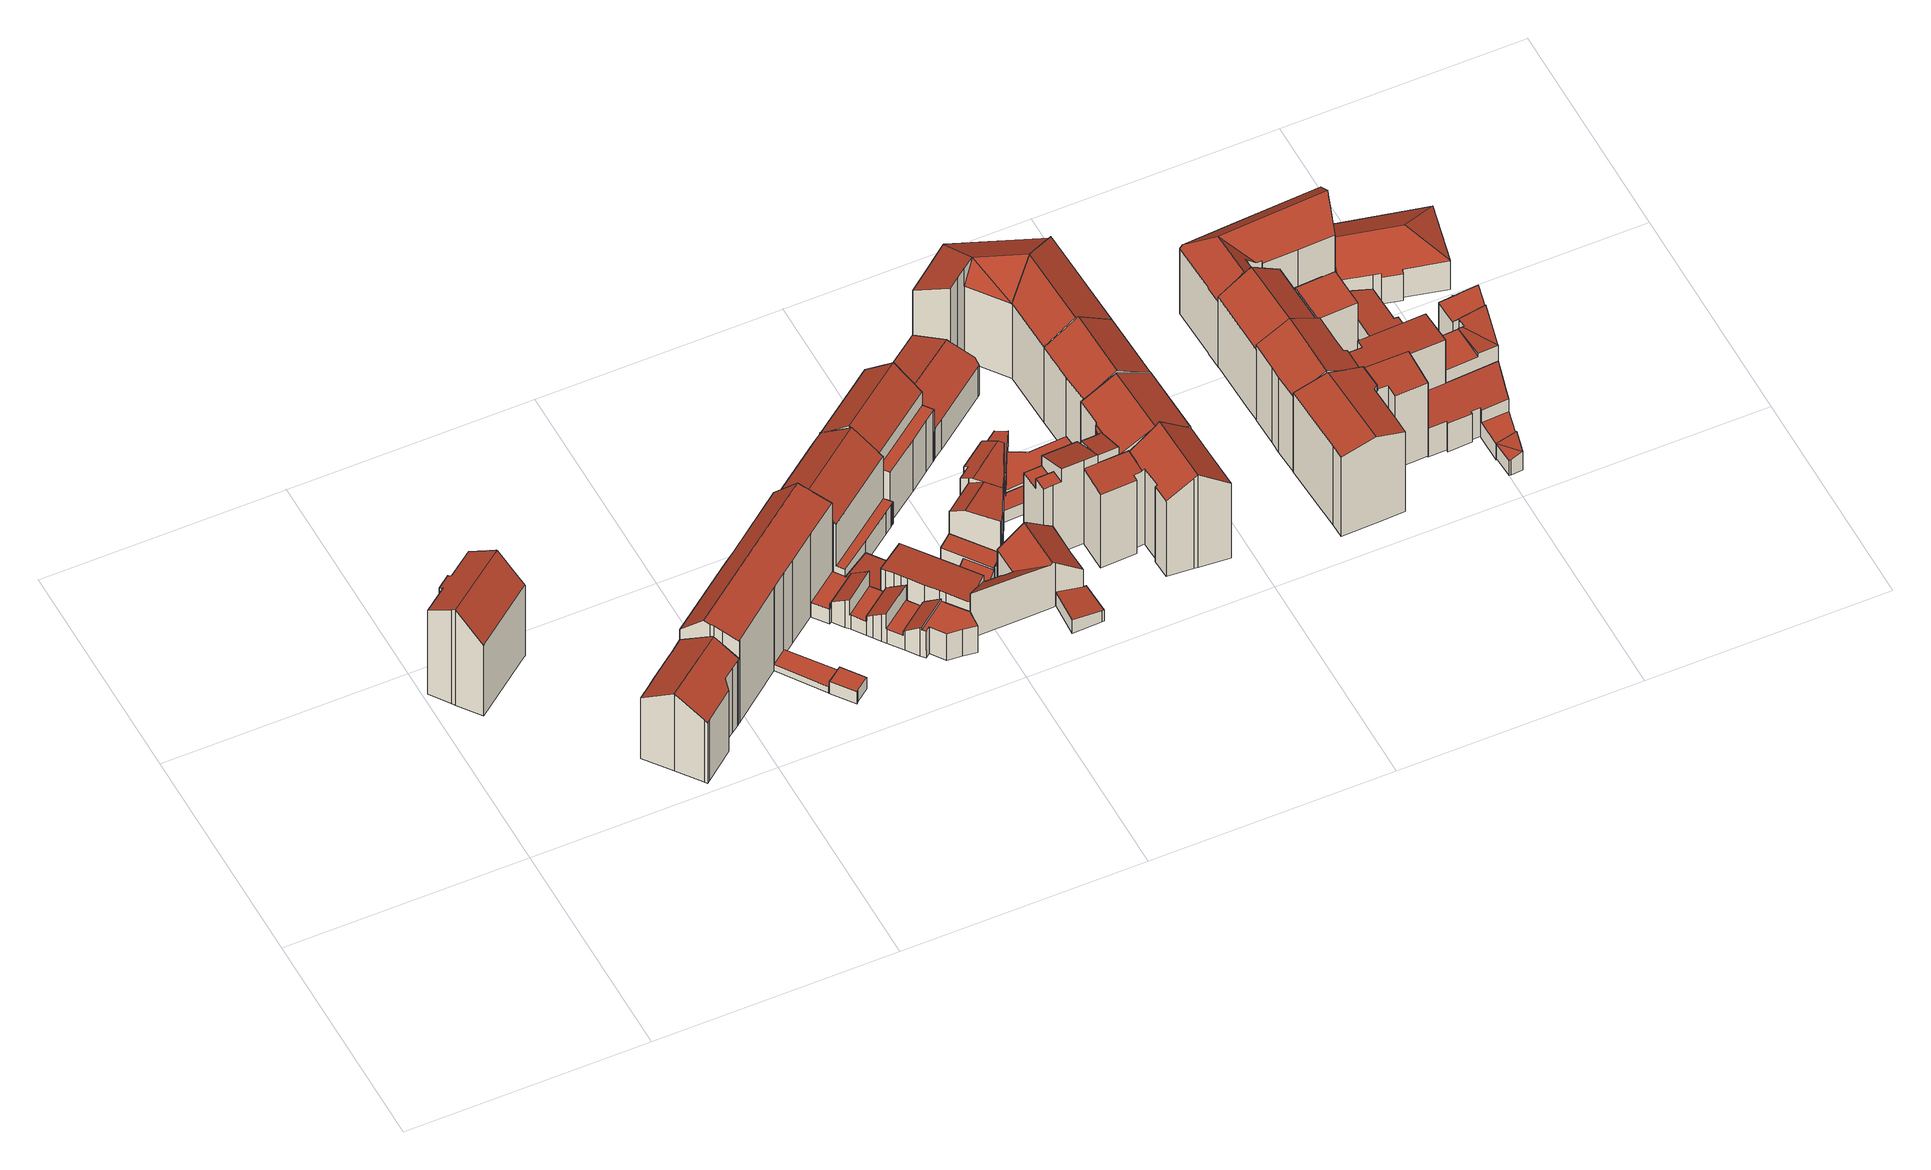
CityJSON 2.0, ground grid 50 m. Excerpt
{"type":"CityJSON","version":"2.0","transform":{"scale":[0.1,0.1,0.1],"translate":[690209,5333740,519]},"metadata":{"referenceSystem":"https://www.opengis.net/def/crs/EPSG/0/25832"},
"CityObjects":{
"building1":{"type":"Building","attributes":{"Gemeindeschluessel":"09162000","HoeheDach":"547.524","HoeheGrund":"521.830","Methode":"2000","NiedrigsteTraufeDesGebaeudes":"540.787","Geometrietyp2DReferenz":"3000","function":"31001_9998","roofType":"2100","measuredHeight":25.69,"storeysAboveGround":6},"geometry":[{"type":"MultiSurface","lod":"2","boundaries":[[[0,1,2,3]],[[4,5,6,7]],[[8,9,10,11,12,13]],[[14,15,16,17]],[[18,19,20,21,5,4]],[[22,8,13,23]],[[23,13,1,0]],[[24,25,26,27,7,6]],[[17,16,12,28]],[[1,13,12,16,15,25,24,6,5,21,20,2]],[[22,29,30,10,9,8]],[[3,2,20,19]],[[29,22,23,0,3,19,18,4,7,27,26,14,17,28,31,30]],[[26,25,15,14]],[[11,10,30,31,28,12]]],"semantics":{"surfaces":[{"type":"WallSurface"},{"type":"RoofSurface"},{"type":"GroundSurface"}],"values":[0,0,1,0,0,0,0,0,0,1,0,0,2,0,0]}}]},
"building2":{"type":"Building","attributes":{"Gemeindeschluessel":"09162000","HoeheDach":"542.465","HoeheGrund":"521.814","Methode":"2000","NiedrigsteTraufeDesGebaeudes":"538.079","Geometrietyp2DReferenz":"3000","function":"31001_1000","roofType":"3100","measuredHeight":20.65,"storeysAboveGround":5},"geometry":[{"type":"MultiSurface","lod":"2","boundaries":[[[32,33,34,35]],[[36,37,38,39]],[[40,41,42,43]],[[44,45,46,47]],[[48,49,45,44]],[[50,51,52,53]],[[54,55,56,57]],[[58,59,60,42,41,46,45,49,61]],[[34,33,62,52,51,63,64,65,56,55,38,37,66,59,58]],[[43,42,60,67]],[[68,64,63,69]],[[67,60,59,66,70]],[[71,62,33,32]],[[53,52,62,71]],[[67,70,36,39,54,57,72,68,69,50,53,71,32,35,73,48,44,47,40,43]],[[39,38,55,54]],[[72,65,64,68]],[[57,56,65,72]],[[47,46,41,40]],[[69,63,51,50]],[[70,66,37,36]],[[35,34,58,61,73]],[[73,61,49,48]]],"semantics":{"surfaces":[{"type":"WallSurface"},{"type":"RoofSurface"},{"type":"GroundSurface"}],"values":[0,0,0,0,0,0,0,1,1,0,0,0,0,0,2,0,0,0,0,0,0,0,0]}}]},
"building3":{"type":"Building","attributes":{"Gemeindeschluessel":"09162000","HoeheDach":"545.830","HoeheGrund":"521.720","Methode":"2000","NiedrigsteTraufeDesGebaeudes":"540.692","Geometrietyp2DReferenz":"3000","function":"31001_1000","roofType":"3100","measuredHeight":24.11,"storeysAboveGround":7},"geometry":[{"type":"MultiSurface","lod":"2","boundaries":[[[74,75,76,77]],[[78,79,80,81,82,83,84,85,86,87,88,89,74,77,90,91,92,93,94]],[[89,95,75,74]],[[85,96,97,86]],[[98,78,94,99]],[[79,100,101,80]],[[78,98,100,79]],[[90,102,103,91]],[[104,105,106,97,96,107,108]],[[77,76,102,90]],[[83,108,107,84]],[[81,109,110,82]],[[88,87,106,105,111]],[[80,101,109,81]],[[98,99,112,113,103,102,76,75,95,111,105,104,110,109,101,100]],[[93,112,99,94]],[[91,103,113,92]],[[88,111,95,89]],[[84,107,96,85]],[[86,97,106,87]],[[92,113,112,93]],[[83,82,110,104,108]]],"semantics":{"surfaces":[{"type":"WallSurface"},{"type":"GroundSurface"},{"type":"RoofSurface"}],"values":[0,1,0,0,0,0,0,0,2,0,0,0,0,0,2,0,0,0,0,0,0,0]}}]},
"building4":{"type":"Building","attributes":{"Gemeindeschluessel":"09162000","HoeheDach":"523.525","HoeheGrund":"521.765","Methode":"2000","NiedrigsteTraufeDesGebaeudes":"523.525","Geometrietyp2DReferenz":"3000","function":"31001_2000","roofType":"1000","measuredHeight":1.76},"geometry":[{"type":"MultiSurface","lod":"2","boundaries":[[[114,115,116,117]],[[115,114,118,119,120,121]],[[114,117,122,118]],[[117,116,123,124,125,122]],[[123,121,120,124]],[[125,124,120,119]],[[115,121,123,116]],[[122,125,119,118]]],"semantics":{"surfaces":[{"type":"WallSurface"},{"type":"GroundSurface"},{"type":"RoofSurface"}],"values":[0,1,0,2,0,0,0,0]}}]},
"building5":{"type":"Building","attributes":{"Gemeindeschluessel":"09162000","HoeheDach":"525.028","HoeheGrund":"521.779","Methode":"2000","NiedrigsteTraufeDesGebaeudes":"524.862","Geometrietyp2DReferenz":"3000","function":"31001_2000","roofType":"1000","measuredHeight":3.25,"storeysAboveGround":1},"geometry":[{"type":"MultiSurface","lod":"2","boundaries":[[[126,127,128,129]],[[130,131,127,126]],[[132,133,134,130,126,129]],[[129,128,135,132]],[[133,136,137,134]],[[132,135,136,133]],[[134,137,131,130]],[[128,127,131,137,136,135]]],"semantics":{"surfaces":[{"type":"WallSurface"},{"type":"GroundSurface"},{"type":"RoofSurface"}],"values":[0,0,1,0,0,0,0,2]}}]},
"building6":{"type":"Building","attributes":{"Gemeindeschluessel":"09162000","HoeheDach":"529.400","HoeheGrund":"521.637","Methode":"2000","NiedrigsteTraufeDesGebaeudes":"525.363","Geometrietyp2DReferenz":"3000","function":"31001_2000","roofType":"1000","measuredHeight":7.76},"geometry":[{"type":"MultiSurface","lod":"2","boundaries":[[[138,139,140,141,142,143]],[[144,145,146,147]],[[148,149,150,151]],[[152,153,154,155]],[[156,157,140,139]],[[158,159,152,155,160,161,162,163,164]],[[148,147,146,165,166,149]],[[167,163,162,168]],[[169,170,171,153,152]],[[168,162,161,172]],[[173,138,143,174,175,176]],[[177,178,145,144]],[[179,180,176,175,181,150,149,166,182]],[[177,183,184,185,186,178]],[[186,185,187,188]],[[189,181,175,174]],[[156,190,191,192,193,157]],[[173,176,180,194]],[[195,182,166,165]],[[170,196,197,188,187,171]],[[156,139,138,173,194,198,196,170,169,199,200,167,168,172,201,183,177,144,147,148,151,202,203,204,205,206,207,208,209,210,211,190]],[[140,157,193,212,213,214,215,141]],[[142,141,215,216]],[[208,217,218,209]],[[210,219,220,211]],[[206,221,222,207]],[[172,161,160,201]],[[158,223,224,159]],[[202,151,150,181,189,225]],[[197,195,165,146,145,178,186,188]],[[200,199,226,223,158,164]],[[226,224,223]],[[171,187,185,184,154,153]],[[194,180,179,198]],[[199,169,152,159,224,226]],[[196,198,179,182,195,197]],[[200,164,163,167]],[[205,227,221,206]],[[228,212,193,192]],[[209,218,219,210]],[[191,220,219,218,217,222,221,227,228,192]],[[211,220,191,190]],[[203,202,225,216,215,214]],[[183,201,160,155,154,184]],[[203,214,213,204]],[[205,204,213,212,228,227]],[[207,222,217,208]],[[143,142,216,225,189,174]]],"semantics":{"surfaces":[{"type":"WallSurface"},{"type":"RoofSurface"},{"type":"GroundSurface"}],"values":[0,0,0,0,0,1,0,0,0,0,0,0,1,0,0,0,0,0,0,0,2,1,0,0,0,0,0,0,0,1,0,1,1,0,0,0,0,0,0,0,1,0,0,0,0,0,0,1]}}]},
"building7":{"type":"Building","attributes":{"Gemeindeschluessel":"09162000","HoeheDach":"525.364","HoeheGrund":"521.574","Methode":"2000","NiedrigsteTraufeDesGebaeudes":"524.416","Geometrietyp2DReferenz":"3000","function":"31001_2000","roofType":"1000","measuredHeight":3.79},"geometry":[{"type":"MultiSurface","lod":"2","boundaries":[[[201,229,230,172]],[[231,232,233,234]],[[234,233,145,144]],[[183,235,229,201]],[[144,145,178,177]],[[177,178,235,183]],[[172,230,232,231]],[[229,235,178,145,233,232,230]],[[172,231,234,144,177,183,201]]],"semantics":{"surfaces":[{"type":"WallSurface"},{"type":"RoofSurface"},{"type":"GroundSurface"}],"values":[0,0,0,0,0,0,0,1,2]}}]},
"building8":{"type":"Building","attributes":{"Gemeindeschluessel":"09162000","HoeheDach":"543.265","HoeheGrund":"521.608","Methode":"2000","NiedrigsteTraufeDesGebaeudes":"527.370","Geometrietyp2DReferenz":"3000","function":"31001_9998","roofType":"3100","measuredHeight":21.66,"storeysAboveGround":6},"geometry":[{"type":"MultiSurface","lod":"2","boundaries":[[[236,237,238,239]],[[240,241,242,243]],[[244,245,246,247]],[[248,249,250,251]],[[252,253,254,255]],[[256,257,258,259]],[[260,261,262,263]],[[257,256,264,265]],[[258,255,254,266,267,259]],[[251,250,268,269]],[[256,259,267,270,271,272,273,238,237,264]],[[274,273,272,231]],[[168,167,244,247,240,243,248,251,269,260,263,252,255,258,257,265,236,239,274,231,172]],[[245,275,276,277,266,254,253,278,246]],[[246,278,262,261,268,250,249,242,241]],[[168,172,271,270,277,276]],[[240,247,246,241]],[[252,263,262,278,253]],[[167,275,245,244]],[[231,272,271,172]],[[239,238,273,274]],[[168,276,275,167]],[[269,268,261,260]],[[267,266,277,270]],[[243,242,249,248]],[[265,264,237,236]]],"semantics":{"surfaces":[{"type":"WallSurface"},{"type":"RoofSurface"},{"type":"GroundSurface"}],"values":[0,0,0,0,0,0,0,0,0,0,1,0,2,1,1,0,0,0,0,0,0,0,0,0,0,0]}}]},
"building9":{"type":"Building","attributes":{"Gemeindeschluessel":"09162000","HoeheDach":"531.299","HoeheGrund":"521.660","Methode":"1000","NiedrigsteTraufeDesGebaeudes":"530.349","Geometrietyp2DReferenz":"3000","function":"31001_9998","roofType":"1000","measuredHeight":9.64,"storeysAboveGround":3},"geometry":[{"type":"MultiSurface","lod":"2","boundaries":[[[279,280,281,282]],[[283,284,285,286,287,288,289,290,291,292,293,294,281,280]],[[295,287,286,296]],[[296,286,285,297]],[[298,299,300,293,292,291]],[[301,289,288,302]],[[302,288,287,295]],[[299,298,303,301,302,295,296,297,304,305,279,282,306,300]],[[304,284,283,305]],[[303,298,291,290,289,301]],[[305,283,280,279]],[[297,285,284,304]],[[306,294,293,300]],[[282,281,294,306]]],"semantics":{"surfaces":[{"type":"WallSurface"},{"type":"RoofSurface"},{"type":"GroundSurface"}],"values":[0,1,0,0,0,0,0,2,0,0,0,0,0,0]}}]},
"building10":{"type":"Building","attributes":{"Gemeindeschluessel":"09162000","HoeheDach":"524.226","HoeheGrund":"521.500","Methode":"1000","NiedrigsteTraufeDesGebaeudes":"524.226","Geometrietyp2DReferenz":"3000","function":"31001_2000","roofType":"1000","measuredHeight":2.73},"geometry":[{"type":"MultiSurface","lod":"2","boundaries":[[[307,308,309,310]],[[311,312,313,314]],[[314,313,308,307]],[[313,312,309,308]],[[311,314,307,310]],[[311,310,309,312]]],"semantics":{"surfaces":[{"type":"WallSurface"},{"type":"RoofSurface"},{"type":"GroundSurface"}],"values":[0,0,1,0,0,2]}}]},
"building11":{"type":"Building","attributes":{"Gemeindeschluessel":"09162000","HoeheDach":"533.530","HoeheGrund":"521.500","Methode":"2000","NiedrigsteTraufeDesGebaeudes":"529.032","Geometrietyp2DReferenz":"3000","function":"31001_9998","roofType":"3100","measuredHeight":12.03,"storeysAboveGround":2},"geometry":[{"type":"MultiSurface","lod":"2","boundaries":[[[315,316,317,318,319,320]],[[321,322,323,324,325,326]],[[327,328,329,316,315,330,331]],[[332,333,321,326]],[[334,335,336,337]],[[338,339,340,341]],[[323,331,330,315,320,342,343,324]],[[344,345,346,347]],[[344,348,341,340,349,345]],[[350,351,352,311]],[[353,354,355,347,346,328,327,356,351,350]],[[356,327,331,323,322,321,333,336,335,352,351]],[[311,352,335,334]],[[337,336,333,332]],[[346,345,349,340,339,317,316,329,328]],[[318,317,339,338]],[[348,344,347,355,354,353,350,311,334,337,332,326,325,324,343,342,320,319,318,338,341]]],"semantics":{"surfaces":[{"type":"WallSurface"},{"type":"RoofSurface"},{"type":"GroundSurface"}],"values":[0,0,1,0,0,0,0,0,0,0,0,1,0,0,1,0,2]}}]},
"building12":{"type":"Building","attributes":{"Gemeindeschluessel":"09162000","HoeheDach":"525.251","HoeheGrund":"521.510","Methode":"1000","NiedrigsteTraufeDesGebaeudes":"524.695","Geometrietyp2DReferenz":"3000","function":"31001_2000","roofType":"1000","measuredHeight":3.74},"geometry":[{"type":"MultiSurface","lod":"2","boundaries":[[[357,358,359,360,361,362]],[[360,359,363,364]],[[365,309,312,366,367,368,357,362]],[[312,309,365,362,361,360,364]],[[364,363,366,312]],[[368,367,366,363,359,358,357]]],"semantics":{"surfaces":[{"type":"WallSurface"},{"type":"GroundSurface"},{"type":"RoofSurface"}],"values":[0,0,0,1,0,2]}}]},
"building13":{"type":"Building","attributes":{"Gemeindeschluessel":"09162000","HoeheDach":"543.430","HoeheGrund":"521.428","Methode":"2000","NiedrigsteTraufeDesGebaeudes":"535.030","Geometrietyp2DReferenz":"3000","function":"31001_1000","roofType":"3100","measuredHeight":22,"storeysAboveGround":5},"geometry":[{"type":"MultiSurface","lod":"2","boundaries":[[[369,370,371,372]],[[373,374,370,369]],[[375,376,377,378,379]],[[380,381,382,383]],[[375,379,381,380]],[[374,384,379,378]],[[372,371,385,386]],[[387,388,384,374,373]],[[389,390,377,376]],[[386,385,391,392]],[[379,384,388,381]],[[393,394,395,396]],[[383,382,397,398]],[[396,395,399,400]],[[398,397,394,393]],[[377,390,391,385,371,370,374,378]],[[400,399,388,387]],[[392,391,390,389]],[[375,380,383,398,393,396,400,387,373,369,372,386,392,389,376]],[[381,388,399,395,394,397,382]]],"semantics":{"surfaces":[{"type":"WallSurface"},{"type":"RoofSurface"},{"type":"GroundSurface"}],"values":[0,0,0,0,0,0,0,0,0,0,1,0,0,0,0,1,0,0,2,1]}}]},
"building14":{"type":"Building","attributes":{"Gemeindeschluessel":"09162000","HoeheDach":"524.984","HoeheGrund":"521.520","Methode":"2000","NiedrigsteTraufeDesGebaeudes":"524.197","Geometrietyp2DReferenz":"3000","function":"31001_2000","roofType":"2100","measuredHeight":3.46},"geometry":[{"type":"MultiSurface","lod":"2","boundaries":[[[312,401,402,364]],[[364,402,403,404]],[[405,406,407,408]],[[320,409,401,312]],[[410,318,411,320,312,364,404,405,408]],[[409,412,413,414,407,406,403,402,401]],[[318,410,408,407,414,413]],[[320,411,318,413,412,409]],[[404,403,406,405]]],"semantics":{"surfaces":[{"type":"WallSurface"},{"type":"GroundSurface"},{"type":"RoofSurface"}],"values":[0,0,0,0,1,2,0,0,0]}}]},
"building15":{"type":"Building","attributes":{"Gemeindeschluessel":"09162000","HoeheDach":"525.460","HoeheGrund":"521.870","Methode":"2000","NiedrigsteTraufeDesGebaeudes":"524.768","Geometrietyp2DReferenz":"3000","function":"31001_2000","roofType":"1000","measuredHeight":3.59},"geometry":[{"type":"MultiSurface","lod":"2","boundaries":[[[415,416,417,418,419,420]],[[421,422,423,424,418,417]],[[425,426,415,420]],[[425,420,419,418,424,423,427,428]],[[423,422,429,427]],[[427,429,430,428]],[[428,430,426,425]],[[426,430,429,422,421,417,416,415]]],"semantics":{"surfaces":[{"type":"WallSurface"},{"type":"GroundSurface"},{"type":"RoofSurface"}],"values":[0,0,0,1,0,0,0,2]}}]},
"building16":{"type":"Building","attributes":{"Gemeindeschluessel":"09162000","HoeheDach":"533.724","HoeheGrund":"521.405","Methode":"2000","NiedrigsteTraufeDesGebaeudes":"531.020","Geometrietyp2DReferenz":"3000","function":"31001_9998","roofType":"1000","measuredHeight":12.32,"storeysAboveGround":3},"geometry":[{"type":"MultiSurface","lod":"2","boundaries":[[[431,432,433,434]],[[435,436,437,438]],[[439,440,441,442]],[[443,444,445,446,447,448,441,440,449]],[[450,451,444,443]],[[452,453,454,455,456]],[[438,437,455,454]],[[457,443,449,458]],[[459,460,432,431]],[[456,455,437,436,445,444,451]],[[450,433,432,460,461,462,451]],[[458,449,440,439]],[[452,456,462,461,463,464]],[[465,464,463,466]],[[456,451,462]],[[467,447,446,468]],[[453,465,466,459,431,434,457,458,439,442,469,467,468,435,438,454]],[[453,452,464,465]],[[435,468,446,445,436]],[[442,441,448,469]],[[469,448,447,467]],[[457,434,433,450,443]],[[461,460,459,466,463]]],"semantics":{"surfaces":[{"type":"WallSurface"},{"type":"RoofSurface"},{"type":"GroundSurface"}],"values":[0,0,0,1,0,0,0,0,0,1,1,0,1,0,0,0,2,0,0,0,0,0,0]}}]},
"building17":{"type":"Building","attributes":{"Gemeindeschluessel":"09162000","HoeheDach":"525.128","HoeheGrund":"521.420","Methode":"1000","NiedrigsteTraufeDesGebaeudes":"524.536","Geometrietyp2DReferenz":"3000","function":"31001_2000","roofType":"2100","measuredHeight":3.71},"geometry":[{"type":"MultiSurface","lod":"2","boundaries":[[[470,471,472,454]],[[473,474,475,476,477,438]],[[454,472,473,438]],[[471,478,475,474,473,472]],[[479,470,454,438,477,476]],[[478,471,470,479,476,475]]],"semantics":{"surfaces":[{"type":"WallSurface"},{"type":"RoofSurface"},{"type":"GroundSurface"}],"values":[0,0,0,1,2,0]}}]},
"building18":{"type":"Building","attributes":{"Gemeindeschluessel":"09162000","HoeheDach":"543.912","HoeheGrund":"521.470","Methode":"2000","NiedrigsteTraufeDesGebaeudes":"537.564","Geometrietyp2DReferenz":"3000","function":"31001_9998","roofType":"2100","measuredHeight":22.44,"storeysAboveGround":4},"geometry":[{"type":"MultiSurface","lod":"2","boundaries":[[[480,481,482,483]],[[341,484,485,338]],[[486,487,488,489]],[[490,491,492,481,480,493,494]],[[495,496,497,498,499,484,341]],[[500,498,497,501,482,481,492]],[[502,338,485,487,486,490,494]],[[489,488,499,498,500,492,491]],[[496,495,341,338,502,494,493,480,483,503]],[[503,501,497,496]],[[485,484,499,488,487]],[[483,482,501,503]],[[486,489,491,490]]],"semantics":{"surfaces":[{"type":"WallSurface"},{"type":"RoofSurface"},{"type":"GroundSurface"}],"values":[0,0,0,0,0,1,0,0,2,0,1,0,1]}}]},
"building19":{"type":"Building","attributes":{"Gemeindeschluessel":"09162000","HoeheDach":"532.011","HoeheGrund":"521.482","Methode":"2000","NiedrigsteTraufeDesGebaeudes":"529.384","Geometrietyp2DReferenz":"3000","function":"31001_1000","roofType":"3100","measuredHeight":10.53,"storeysAboveGround":2},"geometry":[{"type":"MultiSurface","lod":"2","boundaries":[[[504,505,506,507]],[[508,509,510,511]],[[512,513,514,515]],[[516,517,518,519]],[[515,514,520,521]],[[522,523,524,525,526]],[[508,527,528,529,509]],[[507,506,513,512]],[[530,510,509,529,525,524,531,518,517]],[[519,518,531,532]],[[511,510,530,533]],[[521,520,534,535]],[[533,530,517,516]],[[528,534,520,514,513,506,505,536,526,525,529]],[[522,526,536,537]],[[528,527,535,534]],[[537,536,505,504]],[[532,531,524,523]],[[527,508,511,533,516,519,532,523,522,537,504,507,512,515,521,535]]],"semantics":{"surfaces":[{"type":"WallSurface"},{"type":"RoofSurface"},{"type":"GroundSurface"}],"values":[0,0,0,0,0,0,0,0,1,0,0,0,0,1,0,0,0,0,2]}}]},
"building20":{"type":"Building","attributes":{"Gemeindeschluessel":"09162000","HoeheDach":"525.790","HoeheGrund":"521.423","Methode":"2000","NiedrigsteTraufeDesGebaeudes":"524.320","Geometrietyp2DReferenz":"3000","function":"31001_2000","roofType":"1000","measuredHeight":4.37},"geometry":[{"type":"MultiSurface","lod":"2","boundaries":[[[538,539,540,541]],[[542,543,544,545]],[[546,541,540,547,548]],[[549,550,551,552,553,554,555,540,539,556]],[[557,558,559,544,543,548,547]],[[438,435,468,467,560,561,562,538,541,546,542,545,563,476]],[[564,555,554,565]],[[435,438,566,565,554,553]],[[551,467,468,552]],[[562,556,539,538]],[[467,551,550,560]],[[438,476,558,557,567,566]],[[435,553,552,468]],[[567,564,565,566]],[[557,547,540,555,564,567]],[[546,548,543,542]],[[545,544,559,563]],[[563,559,558,476]],[[549,561,560,550]],[[561,549,556,562]]],"semantics":{"surfaces":[{"type":"WallSurface"},{"type":"RoofSurface"},{"type":"GroundSurface"}],"values":[0,0,0,1,1,2,0,0,0,0,0,0,0,1,0,0,0,0,0,0]}}]},
"building21":{"type":"Building","attributes":{"Gemeindeschluessel":"09162000","HoeheDach":"546.349","HoeheGrund":"521.530","Methode":"1000","NiedrigsteTraufeDesGebaeudes":"541.195","Geometrietyp2DReferenz":"3000","function":"31001_9998","roofType":"3100","measuredHeight":24.82,"storeysAboveGround":5},"geometry":[{"type":"MultiSurface","lod":"2","boundaries":[[[568,569,570,571]],[[572,573,574,575,576,577]],[[578,579,580]],[[581,582,577,576,583,584,585]],[[586,587,588,589,590,591]],[[592,593,594,496,595,596]],[[496,594,597,503]],[[598,599,569,568]],[[600,601,592,596]],[[579,578,602,603,604,503,597]],[[583,576,575,574,570,569,599,591,590,589,602,578,580]],[[605,586,591,606]],[[606,598,568,571,573,572,577,582,581,600,596,595,496,503,604,603,607,608,609,605]],[[607,589,588,608]],[[603,602,589,607]],[[601,585,584,580,579,597,594,593,592]],[[587,586,605,609,608,588]],[[606,591,599,598]],[[584,583,580]],[[571,570,574,573]],[[601,600,581,585]]],"semantics":{"surfaces":[{"type":"WallSurface"},{"type":"RoofSurface"},{"type":"GroundSurface"}],"values":[0,0,0,0,1,0,0,0,0,0,1,0,2,0,0,1,0,0,0,0,0]}}]},
"building22":{"type":"Building","attributes":{"Gemeindeschluessel":"09162000","HoeheDach":"545.550","HoeheGrund":"521.450","Methode":"2000","NiedrigsteTraufeDesGebaeudes":"541.293","Geometrietyp2DReferenz":"3000","function":"31001_9998","roofType":"3100","measuredHeight":24.1,"storeysAboveGround":5},"geometry":[{"type":"MultiSurface","lod":"2","boundaries":[[[610,611,612]],[[563,613,614,545]],[[615,616,617,618,619,620,621]],[[610,622,617,616,623]],[[624,625,626,627]],[[628,629,630,631]],[[632,633,625,624]],[[634,635,636,637,638,639]],[[640,641,642,643]],[[644,639,638,612,611,645,646]],[[647,648,629,628]],[[635,634,639,644,646,640,643,649,647,628,631,621,620,619,563,545,650,632,624,627]],[[637,636,626,625,633,651]],[[614,651,633,632,650,545]],[[645,611,610,623,652,642,641]],[[619,618,613,563]],[[622,610,612,638,637,651,614,613,618,617]],[[627,626,636,635]],[[646,645,641,640]],[[652,623,616,615,630,629,648]],[[631,630,615,621]],[[649,643,642,652,648,647]]],"semantics":{"surfaces":[{"type":"WallSurface"},{"type":"GroundSurface"},{"type":"RoofSurface"}],"values":[0,0,0,0,0,0,0,0,0,0,0,1,2,0,2,0,2,0,0,2,0,0]}}]},
"building23":{"type":"Building","attributes":{"Gemeindeschluessel":"09162000","HoeheDach":"546.250","HoeheGrund":"521.410","Methode":"2000","NiedrigsteTraufeDesGebaeudes":"541.160","Geometrietyp2DReferenz":"3000","function":"31001_9998","roofType":"3100","measuredHeight":24.84,"storeysAboveGround":6},"geometry":[{"type":"MultiSurface","lod":"2","boundaries":[[[653,654,655,656]],[[657,658,659,660,661,662,655,654]],[[663,659,658,664]],[[665,666,667]],[[668,669,670,671]],[[661,660,672]],[[661,673,665,667,674,662]],[[665,673,675]],[[676,661,672]],[[664,658,657,677]],[[677,657,654,653]],[[678,679,666,665,675]],[[676,680,673,661]],[[668,671,663,664,677,653,656,681,682,683]],[[681,674,667,682]],[[670,669,678,675,680]],[[681,656,655,662,674]],[[668,683,679,678,669]],[[663,671,670,680,676,672,660,659]],[[682,667,666,679,683]],[[675,673,680]]],"semantics":{"surfaces":[{"type":"WallSurface"},{"type":"RoofSurface"},{"type":"GroundSurface"}],"values":[0,1,0,0,0,0,1,0,1,0,0,1,1,2,0,1,0,0,0,0,0]}}]},
"building24":{"type":"Building","attributes":{"Gemeindeschluessel":"09162000","HoeheDach":"546.100","HoeheGrund":"521.423","Methode":"1000","NiedrigsteTraufeDesGebaeudes":"541.515","Geometrietyp2DReferenz":"3000","function":"31001_9998","roofType":"3100","measuredHeight":24.68,"storeysAboveGround":6},"geometry":[{"type":"MultiSurface","lod":"2","boundaries":[[[545,684,685,542]],[[542,668,683,624,545]],[[624,683,686,687]],[[668,542,685,688]],[[624,687,689,684,545]],[[689,690,688,685,684]],[[690,686,683,668,688]],[[687,686,690,689]]],"semantics":{"surfaces":[{"type":"WallSurface"},{"type":"GroundSurface"},{"type":"RoofSurface"}],"values":[0,1,0,0,0,2,0,2]}}]},
"building25":{"type":"Building","attributes":{"Gemeindeschluessel":"09162000","HoeheDach":"544.671","HoeheGrund":"521.610","Methode":"1000","NiedrigsteTraufeDesGebaeudes":"541.267","Geometrietyp2DReferenz":"3000","function":"31001_9998","roofType":"3100","measuredHeight":23.06,"storeysAboveGround":5},"geometry":[{"type":"MultiSurface","lod":"2","boundaries":[[[691,692,693,694,695,696]],[[697,698,695,694,699,700,701,702]],[[703,704,705,706]],[[700,707,708,709,710,701]],[[711,702,701,710]],[[696,695,698,712]],[[713,714,715,716,717,718]],[[719,720,721,722,723,724]],[[722,721,703,706,725,726,717,716,715,692,691,696,712,727,711,710,709,708,728,729,730,723]],[[731,705,704,720,719,724,732,733]],[[734,731,733,735]],[[736,737,738,739]],[[699,694,693,714,713,718,738,737,707,700]],[[715,714,693,692]],[[727,712,698,697,702,711]],[[725,706,705,731,734,739,726]],[[721,720,704,703]],[[739,734,735,736]],[[737,736,735,733,732,724,723,730,729,728,708,707]],[[717,726,739,738,718]]],"semantics":{"surfaces":[{"type":"WallSurface"},{"type":"RoofSurface"},{"type":"GroundSurface"}],"values":[0,1,0,0,0,0,0,0,2,1,0,0,1,0,0,0,0,1,0,0]}}]},
"building26":{"type":"Building","attributes":{"Gemeindeschluessel":"09162000","HoeheDach":"544.841","HoeheGrund":"521.569","Methode":"2000","NiedrigsteTraufeDesGebaeudes":"540.331","Geometrietyp2DReferenz":"3000","function":"31001_1000","roofType":"3100","measuredHeight":23.27,"storeysAboveGround":6},"geometry":[{"type":"MultiSurface","lod":"2","boundaries":[[[740,741,742,743]],[[744,745,746,747,748,749]],[[750,751,752,743,742,753,754,755]],[[756,757,741,740,758,759,760,744,749]],[[760,759,751,750,761,746,745,744]],[[757,756,749,748,747,762,755,754,753,742,741]],[[759,758,740,743,752,751]],[[747,746,761,762]],[[762,761,750,755]]],"semantics":{"surfaces":[{"type":"WallSurface"},{"type":"RoofSurface"},{"type":"GroundSurface"}],"values":[0,0,0,0,1,2,1,0,0]}}]},
"building27":{"type":"Building","attributes":{"Gemeindeschluessel":"09162000","HoeheDach":"545.178","HoeheGrund":"521.535","Methode":"2000","NiedrigsteTraufeDesGebaeudes":"540.944","Geometrietyp2DReferenz":"3000","function":"31001_1000","roofType":"3100","measuredHeight":23.64,"storeysAboveGround":5},"geometry":[{"type":"MultiSurface","lod":"2","boundaries":[[[763,764,765,766]],[[767,768,769,770]],[[771,772,773,774,775,776]],[[777,775,774,778]],[[776,779,780,781,782,783,784,785,771]],[[763,786,782,781,787,764]],[[788,789,779,776]],[[789,790,791,792,780,779]],[[768,767,791,790]],[[787,781,780,792]],[[782,786,793,783]],[[794,785,784,795]],[[789,788,777,778,796,797,794,795,793,786,763,766,769,768,790]],[[773,796,778,774]],[[770,765,764,787,792,791,767]],[[796,773,772,797]],[[788,776,775,777]],[[794,797,772,771,785]],[[795,784,783,793]],[[770,769,766,765]]],"semantics":{"surfaces":[{"type":"WallSurface"},{"type":"RoofSurface"},{"type":"GroundSurface"}],"values":[0,0,1,0,1,0,0,0,0,0,0,0,2,0,1,0,0,0,0,0]}}]},
"building28":{"type":"Building","attributes":{"Gemeindeschluessel":"09162000","HoeheDach":"542.000","HoeheGrund":"521.603","Methode":"2000","NiedrigsteTraufeDesGebaeudes":"525.180","Geometrietyp2DReferenz":"3000","function":"31001_1000","roofType":"1000","measuredHeight":20.4,"storeysAboveGround":7},"geometry":[{"type":"MultiSurface","lod":"2","boundaries":[[[742,798,799,800]],[[801,802,803,804]],[[805,806,741,807,742,800,808,809,810,811,812]],[[801,804,813,814,799,798]],[[800,799,814,808]],[[806,805,815,816,817,741]],[[807,741,817,802,801,798,742]],[[808,814,813,809]],[[818,811,810,809,813,804,803]],[[817,816,815,819,818,803,802]],[[812,819,815,805]],[[811,818,819,812]]],"semantics":{"surfaces":[{"type":"WallSurface"},{"type":"GroundSurface"},{"type":"RoofSurface"}],"values":[0,0,1,2,0,0,0,0,0,2,0,0]}}]},
"building29":{"type":"Building","attributes":{"Gemeindeschluessel":"09162000","HoeheDach":"544.209","HoeheGrund":"521.451","Methode":"2000","NiedrigsteTraufeDesGebaeudes":"538.837","Geometrietyp2DReferenz":"3000","function":"31001_1000","roofType":"3100","measuredHeight":22.76,"storeysAboveGround":6},"geometry":[{"type":"MultiSurface","lod":"2","boundaries":[[[820,821,822,823,824,825,826,827]],[[828,829,830,831,832,833]],[[834,835,836,837,838,839]],[[840,841,842,843,820,827]],[[844,845,846,847,848,849]],[[850,851,839,838]],[[852,853,854,855,841,840,827,826,828]],[[856,855,854,857]],[[826,825,824,849,848,847,835,834,839,851,830,829,828]],[[858,761,859,860]],[[861,833,832,831,862,863,864,865]],[[858,866,857,854,853,761]],[[867,868,859,761,853,852,828,833,861]],[[859,868,867,861,865,869,870,860]],[[851,850,871,862,831,830]],[[836,835,847,846]],[[844,849,824,823]],[[871,850,838,837,836,846,845,844,823,822,821,820,843,842,856,857,866,858,860,870,869,865,864,863,862]],[[842,841,855,856]]],"semantics":{"surfaces":[{"type":"WallSurface"},{"type":"RoofSurface"},{"type":"GroundSurface"}],"values":[0,1,0,0,0,0,1,0,1,0,0,0,1,0,0,0,0,2,0]}}]},
"building30":{"type":"Building","attributes":{"Gemeindeschluessel":"09162000","HoeheDach":"529.864","HoeheGrund":"521.310","Methode":"2000","NiedrigsteTraufeDesGebaeudes":"525.587","Geometrietyp2DReferenz":"3000","function":"31001_9998","roofType":"1000","measuredHeight":8.55,"storeysAboveGround":2},"geometry":[{"type":"MultiSurface","lod":"2","boundaries":[[[872,873,874,875]],[[876,877,878,879]],[[880,881,872,875,882]],[[883,884,885,886]],[[886,885,887,888]],[[889,890,891,892]],[[893,894,890,889]],[[895,896,897,898]],[[882,875,874,884,883,899,900]],[[901,881,880,902]],[[903,904,896,895]],[[892,891,904,903]],[[902,880,882,900]],[[898,897,877,876]],[[876,879,905,901,902,900,899,883,886,888,893,889,892,903,895,898]],[[888,887,894,893]],[[872,881,901,905,879,878,873]],[[890,894,887,885,884,874,873,878,877,897,896,904,891]]],"semantics":{"surfaces":[{"type":"WallSurface"},{"type":"RoofSurface"},{"type":"GroundSurface"}],"values":[0,0,1,0,0,0,0,0,0,0,0,0,0,0,2,0,0,1]}}]},
"building31":{"type":"Building","attributes":{"Gemeindeschluessel":"09162000","HoeheDach":"526.708","HoeheGrund":"521.770","Methode":"1000","NiedrigsteTraufeDesGebaeudes":"525.688","Geometrietyp2DReferenz":"3000","function":"31001_2000","roofType":"2100","measuredHeight":4.94},"geometry":[{"type":"MultiSurface","lod":"2","boundaries":[[[906,907,908,909]],[[909,908,910,911]],[[909,911,912,913,906]],[[908,907,914]],[[910,908,914,915]],[[911,910,915,912]],[[915,914,913,912]],[[913,914,907,906]]],"semantics":{"surfaces":[{"type":"WallSurface"},{"type":"GroundSurface"},{"type":"RoofSurface"}],"values":[0,0,1,2,2,0,0,0]}}]},
"building32":{"type":"Building","attributes":{"Gemeindeschluessel":"09162000","HoeheDach":"526.117","HoeheGrund":"521.065","Methode":"1000","NiedrigsteTraufeDesGebaeudes":"525.104","Geometrietyp2DReferenz":"3000","function":"31001_2000","roofType":"1000","measuredHeight":5.05},"geometry":[{"type":"MultiSurface","lod":"2","boundaries":[[[916,917,918,919]],[[920,921,922,923]],[[924,925,926,927]],[[928,922,921,926,925,918,917]],[[916,919,924,927,920,923,929]],[[919,918,925,924]],[[929,928,917,916]],[[923,922,928,929]],[[927,926,921,920]]],"semantics":{"surfaces":[{"type":"WallSurface"},{"type":"RoofSurface"},{"type":"GroundSurface"}],"values":[0,0,0,1,2,0,0,0,0]}}]},
"building33":{"type":"Building","attributes":{"Gemeindeschluessel":"09162000","HoeheDach":"534.105","HoeheGrund":"519.920","Methode":"1000","NiedrigsteTraufeDesGebaeudes":"533.155","Geometrietyp2DReferenz":"3000","function":"31001_1000","roofType":"1000","measuredHeight":14.19,"storeysAboveGround":4},"geometry":[{"type":"MultiSurface","lod":"2","boundaries":[[[930,931,932,933]],[[934,935,936,937]],[[933,932,938,939]],[[940,941,942,943]],[[944,937,936,945]],[[936,935,946,947,931,930,948,949,945]],[[950,951,952,953,941,940]],[[942,941,953,954]],[[955,956,947,946,957]],[[934,957,946,935]],[[944,958,959,955,957,934,937]],[[959,960,961,954,953,952,962,956,955]],[[938,932,931,947,956,962,951]],[[951,962,952]],[[961,960,959,958,944,945,949,948,930,933,939,963,964,943,942,954]],[[964,963,939,938,951,950,940,943]]],"semantics":{"surfaces":[{"type":"WallSurface"},{"type":"RoofSurface"},{"type":"GroundSurface"}],"values":[0,1,0,0,0,0,1,0,1,0,0,0,1,0,2,0]}}]},
"building34":{"type":"Building","attributes":{"Gemeindeschluessel":"09162000","HoeheDach":"533.198","HoeheGrund":"521.402","Methode":"2000","NiedrigsteTraufeDesGebaeudes":"528.627","Geometrietyp2DReferenz":"3000","function":"31001_1000","roofType":"3200","measuredHeight":11.8,"storeysAboveGround":2},"geometry":[{"type":"MultiSurface","lod":"2","boundaries":[[[965,966,967,968,969,970]],[[971,972,973,974]],[[975,976,977,978,966,965,970,979,980,981,982,983,973,972]],[[984,975,972,971]],[[979,985,986,987,988,980]],[[989,976,975,984]],[[985,979,970,969]],[[978,977,976,989,990,991]],[[980,988,981]],[[986,985,969,968,967,991,990,989,984,971,974,992,993,994,995,987]],[[983,982,996,994,993,992]],[[988,987,995,997]],[[981,988,997,996,982]],[[994,996,997,995]],[[967,966,978,991]],[[974,973,983,992]]],"semantics":{"surfaces":[{"type":"WallSurface"},{"type":"RoofSurface"},{"type":"GroundSurface"}],"values":[0,0,1,0,0,0,0,0,1,2,0,0,1,0,0,0]}}]},
"building35":{"type":"Building","attributes":{"Gemeindeschluessel":"09162000","HoeheDach":"525.098","HoeheGrund":"521.530","Methode":"1000","NiedrigsteTraufeDesGebaeudes":"525.098","Geometrietyp2DReferenz":"3000","function":"31001_2000","roofType":"1000","measuredHeight":3.57},"geometry":[{"type":"MultiSurface","lod":"2","boundaries":[[[998,999,1000,1001]],[[1002,1003,1004,1000,999,1005]],[[1006,1007,1008,1003,1002,1005]],[[1006,1005,999,998]],[[1008,1009,1001,1000,1004,1003]],[[1009,1008,1007,1006,998,1001]]],"semantics":{"surfaces":[{"type":"WallSurface"},{"type":"RoofSurface"},{"type":"GroundSurface"}],"values":[0,1,0,0,0,2]}}]}
},
"vertices":[
[31,385,28],[31,385,280],[2,424,253],[2,424,28],[47,468,28],[47,468,248],[74,489,248],[74,489,28],[70,331,218],[201,430,218],[202,430,218],[191,444,238],[167,475,285],[36,377,285],[132,521,28],[132,521,253],[166,476,285],[166,476,28],[50,463,28],[52,461,28],[52,461,253],[50,463,251],[70,331,28],[36,377,28],[77,484,251],[79,482,253],[79,482,28],[77,484,28],[167,475,28],[201,430,28],[202,430,28],[191,444,28],
[357,11,28],[357,11,195],[321,59,234],[321,59,28],[457,140,28],[457,140,223],[477,113,201],[477,113,28],[380,190,28],[380,190,191],[405,210,191],[405,210,28],[306,134,28],[306,134,191],[320,145,191],[320,145,28],[282,116,28],[282,116,191],[430,59,28],[430,59,191],[367,10,191],[367,10,28],[478,113,28],[478,113,201],[475,111,201],[475,111,28],[320,60,235],[446,155,235],[442,160,231],[279,114,191],[361,6,191],[433,80,201],[455,96,201],[470,107,201],[446,154,234],[442,160,28],[455,96,28],[433,80,28],[446,154,28],[361,6,28],[470,107,28],[279,114,28],
[776,341,27],[776,341,249],[708,290,249],[708,290,27],[478,113,27],[477,113,27],[457,140,27],[446,154,27],[442,160,27],[405,210,27],[521,298,27],[552,321,27],[578,340,27],[705,436,27],[743,385,27],[753,371,27],[649,245,27],[622,225,27],[593,203,27],[589,200,27],[479,114,27],[753,371,260],[552,321,217],[578,340,217],[478,113,248],[479,114,248],[477,113,248],[457,140,258],[649,245,249],[622,225,249],[434,171,268],[734,397,268],[705,436,218],[521,298,217],[405,210,218],[446,154,263],[442,160,264],[743,385,264],[589,200,249],[593,203,249],
[655,107,28],[660,111,28],[660,111,45],[655,107,45],[589,200,28],[593,203,28],[622,225,28],[690,133,28],[589,200,45],[690,133,45],[622,225,45],[593,203,45],
[692,64,28],[692,64,60],[689,61,60],[689,61,28],[721,86,28],[721,86,59],[655,106,28],[661,110,28],[688,131,28],[655,106,60],[661,110,60],[688,131,59],
[804,171,26],[825,143,26],[825,143,77],[823,145,75],[823,145,64],[804,171,64],[835,262,26],[835,262,64],[841,253,64],[841,253,26],[851,241,26],[851,241,87],[860,229,97],[860,229,26],[736,263,65],[736,263,79],[799,310,79],[799,310,65],[843,118,26],[843,118,101],[731,259,65],[734,262,65],[798,311,65],[792,319,65],[778,338,65],[776,341,65],[708,290,65],[842,253,64],[842,253,77],[776,341,26],[778,338,26],[736,263,26],[752,240,26],[752,240,98],[792,319,26],[797,180,26],[803,173,64],[803,173,104],[797,180,98],[823,278,26],[823,278,64],[779,205,77],[787,194,87],[866,221,104],[778,205,77],[815,288,26],[815,288,97],[821,280,104],[821,280,64],[758,232,104],[758,232,64],[866,221,64],[851,108,26],[851,108,97],[846,115,97],[846,115,103],[787,194,26],[778,205,64],[760,231,26],[760,231,64],[779,205,26],[731,259,26],[708,290,26],[798,311,26],[868,218,26],[888,191,26],[907,166,26],[914,156,26],[944,117,26],[943,109,26],[941,79,26],[913,83,26],[882,86,26],[861,116,26],[909,163,103],[907,166,100],[888,191,78],[886,193,75],[886,193,64],[941,79,97],[913,83,97],[882,86,97],[861,116,97],[944,117,97],[943,109,97],[731,259,79],[734,262,79],[868,218,64],[731,259,80],[914,156,97],[909,163,97],
[798,311,64],[792,319,64],[855,364,26],[855,364,54],[896,309,54],[896,309,26],[815,288,64],
[938,426,26],[938,426,84],[936,424,84],[936,424,26],[705,436,26],[705,436,197],[831,530,197],[831,530,26],[753,371,26],[753,371,230],[743,385,243],[743,385,26],[849,543,26],[849,543,197],[853,546,197],[853,546,26],[924,453,26],[924,453,204],[927,449,200],[927,449,26],[942,429,84],[942,429,26],[939,434,26],[939,434,84],[853,547,26],[853,547,197],[888,500,239],[888,500,26],[940,427,84],[940,427,26],[930,445,196],[930,445,84],[852,546,197],[852,546,26],[781,334,84],[792,319,84],[855,364,84],[918,411,84],[918,411,26],[776,341,203],[778,338,200],[781,334,196],[891,496,243],
[835,262,27],[835,262,123],[896,309,113],[896,309,27],[841,253,123],[851,241,123],[860,229,123],[868,218,123],[888,191,123],[907,166,123],[914,156,123],[941,120,123],[944,117,123],[967,140,119],[998,171,114],[959,224,114],[888,191,27],[868,218,27],[860,229,27],[944,117,27],[967,140,27],[998,171,27],[914,156,27],[907,166,27],[941,120,27],[851,241,27],[841,253,27],[959,224,27],
[959,224,52],[1008,276,52],[1008,276,25],[959,224,25],[998,171,25],[1046,225,25],[1046,225,52],[998,171,52],
[1052,225,105],[1109,230,145],[1115,231,141],[1115,231,25],[1109,230,25],[1052,225,25],[1034,161,108],[1052,162,107],[1053,162,107],[1053,162,25],[1052,162,25],[1034,161,25],[1106,119,141],[1111,119,145],[1110,165,145],[1053,166,105],[1053,165,105],[1030,164,25],[1030,164,106],[998,170,25],[998,170,101],[998,162,108],[998,162,25],[1149,232,25],[1149,232,117],[1167,233,104],[1167,233,25],[1053,166,25],[1053,165,25],[1170,113,25],[1170,113,104],[1118,119,141],[1118,119,25],[1168,164,25],[1168,164,104],[944,117,25],[944,117,145],[998,171,100],[1053,118,25],[1106,119,25],[1111,119,25],[1053,118,143],
[981,313,57],[1001,328,61],[1008,333,62],[1008,333,25],[1001,328,25],[981,313,25],[1071,249,63],[1071,249,25],[983,310,25],[1046,225,57],[1008,276,57],[983,310,57],
[1078,537,24],[1078,537,160],[1075,535,160],[1075,535,24],[1063,557,24],[1063,557,160],[924,453,24],[927,449,24],[927,449,160],[924,453,160],[924,453,195],[888,500,24],[888,500,244],[853,547,195],[853,547,24],[1063,557,195],[1052,518,160],[1052,518,24],[1029,604,24],[1029,604,244],[939,434,24],[939,434,160],[1010,486,160],[1010,486,24],[988,647,24],[988,647,195],[992,650,195],[992,650,24],[967,631,195],[967,631,24],[994,651,195],[994,651,24],
[1046,225,60],[1071,249,55],[1072,247,56],[1072,247,25],[1083,267,25],[1083,267,52],[1115,261,54],[1115,261,25],[1052,225,60],[1115,251,25],[1081,228,25],[1081,228,60],[1115,231,60],[1115,251,56],
[1114,43,65],[1117,116,65],[1118,119,65],[1118,119,29],[1117,116,29],[1114,43,29],[1140,116,62],[1170,113,59],[1170,113,29],[1140,116,29],[1174,45,29],[1174,45,58],[1176,113,29],[1179,45,29],[1176,113,58],[1179,45,58],
[1009,334,24],[1009,334,121],[1012,336,121],[1012,336,24],[1164,425,24],[1164,425,139],[1140,378,142],[1140,378,24],[1085,413,24],[1085,413,125],[1080,420,120],[1080,420,24],[1070,380,133],[1075,373,138],[1157,435,138],[1138,462,120],[1135,461,120],[1134,460,120],[1060,394,125],[1070,380,121],[1088,355,140],[1083,267,146],[1083,267,24],[1124,345,24],[1124,345,143],[1112,323,144],[1070,380,24],[1060,394,24],[1008,333,24],[1008,333,121],[1027,307,141],[1089,354,141],[1071,249,147],[1072,247,147],[1072,247,24],[1071,249,24],[1135,461,24],[1138,462,24],[1134,460,24],
[1193,347,24],[1193,347,55],[1124,345,55],[1140,378,61],[1179,380,61],[1192,381,61],[1192,381,24],[1179,380,24],[1192,380,61],[1192,380,24],
[1255,311,25],[1255,311,212],[1256,299,217],[1256,299,25],[1167,233,213],[1149,232,213],[1147,262,186],[1147,262,213],[1184,263,213],[1184,263,186],[1145,306,186],[1182,308,186],[1182,308,212],[1182,308,25],[1145,306,25],[1186,233,25],[1230,234,25],[1230,234,249],[1186,233,249],[1186,233,213],[1184,263,234],[1259,235,249],[1147,262,25],[1259,235,25],
[1220,643,25],[1220,643,104],[1217,641,104],[1217,641,25],[1029,604,25],[1029,604,126],[994,651,104],[994,651,25],[1100,553,25],[1100,553,104],[1081,540,104],[1081,540,25],[991,650,25],[991,650,104],[997,654,104],[997,654,25],[1079,538,104],[1079,538,25],[1190,698,25],[1145,763,25],[1145,763,104],[1185,705,130],[1190,698,127],[1063,557,25],[1063,557,113],[1035,595,130],[992,650,104],[1015,668,104],[1015,668,25],[992,650,25],[1078,537,104],[1078,537,25],[1220,660,109],[1220,660,25],
[1216,516,24],[1216,516,56],[1187,461,58],[1187,461,24],[1300,448,24],[1300,448,68],[1305,384,68],[1305,384,24],[1223,443,24],[1187,461,68],[1223,443,68],[1195,529,53],[1125,477,53],[1135,461,55],[1138,462,55],[1164,425,60],[1164,424,60],[1166,421,60],[1213,517,55],[1144,378,68],[1192,381,68],[1298,384,68],[1125,477,24],[1195,529,24],[1213,517,24],[1298,384,24],[1166,421,53],[1164,424,53],[1140,378,53],[1144,378,53],
[1329,97,25],[1329,97,226],[1327,138,226],[1327,138,25],[1329,171,25],[1331,138,25],[1331,138,229],[1329,171,229],[1329,184,228],[1329,184,25],[1322,237,225],[1322,237,228],[1324,205,225],[1306,183,25],[1324,184,25],[1324,184,225],[1324,184,223],[1306,183,223],[1454,85,226],[1451,174,226],[1448,239,226],[1386,239,273],[1388,172,273],[1391,91,273],[1232,167,222],[1232,169,222],[1230,234,228],[1232,169,25],[1232,167,25],[1259,235,228],[1382,92,25],[1382,92,266],[1306,170,25],[1306,170,222],[1375,238,265],[1375,238,25],[1322,237,25],[1454,85,25],[1391,91,25],[1386,239,25],[1448,239,25],[1451,174,25],
[1300,296,225],[1302,236,248],[1302,236,225],[1298,384,226],[1305,384,230],[1298,322,223],[1299,323,223],[1299,323,225],[1301,326,227],[1301,326,24],[1299,323,24],[1298,322,24],[1300,302,225],[1300,302,223],[1442,390,24],[1442,390,228],[1448,239,228],[1448,239,24],[1294,312,24],[1294,312,223],[1295,317,223],[1295,317,24],[1372,387,24],[1372,387,265],[1377,238,24],[1386,239,24],[1386,239,261],[1377,238,265],[1375,238,264],[1375,238,24],[1256,299,24],[1256,299,224],[1294,301,223],[1294,301,24],[1302,236,24],[1259,235,248],[1259,235,24],[1293,306,24],[1293,306,223],[1293,302,24],[1371,387,24],[1371,387,265],[1293,302,223],
[1145,763,24],[1145,763,224],[1165,778,224],[1165,778,24],[1190,698,272],[1212,715,272],[1233,731,272],[1233,730,272],[1258,749,272],[1244,839,224],[1233,731,24],[1212,715,24],[1369,723,262],[1427,770,226],[1427,770,222],[1296,533,24],[1296,533,227],[1292,653,227],[1292,653,24],[1233,730,226],[1355,711,272],[1246,841,223],[1355,711,271],[1290,654,227],[1190,698,24],[1362,536,271],[1436,539,226],[1291,653,226],[1246,841,24],[1427,770,24],[1436,539,24],
[1305,384,227],[1300,448,225],[1436,539,227],[1442,390,227],[1296,533,225],[1373,387,271],[1367,536,271],
[1727,46,26],[1787,48,26],[1787,48,240],[1727,46,257],[1656,44,238],[1656,44,26],[1651,146,238],[1655,76,238],[1722,147,257],[1718,226,257],[1716,226,256],[1647,224,238],[1816,149,26],[1816,149,223],[1815,175,226],[1815,175,26],[1757,226,246],[1757,226,26],[1718,226,26],[1716,226,26],[1647,224,26],[1655,76,26],[1783,148,240],[1786,81,240],[1786,81,26],[1783,148,26],[1782,166,26],[1782,166,240],[1882,188,228],[1883,151,223],[1883,151,26],[1882,188,26],[1881,227,26],[1881,227,234],[1793,175,26],[1792,175,26],[1651,146,26],[1789,226,26],[1790,226,26],[1880,227,26],[1793,175,227],[1880,227,234],[1790,226,234],[1793,175,223],[1790,226,223],[1789,226,223],[1789,226,238],[1792,175,238],[1792,175,223],
[1771,373,221],[1771,373,26],[1765,520,26],[1765,520,221],[1643,368,213],[1642,396,214],[1638,514,214],[1638,514,26],[1642,396,26],[1643,368,26],[1703,517,256],[1706,517,258],[1720,518,249],[1720,518,26],[1706,517,26],[1703,517,26],[1713,371,26],[1735,371,26],[1735,371,244],[1713,371,258],[1643,368,214],[1681,516,242],[1681,516,26],
[1815,283,25],[1815,283,221],[1815,302,220],[1815,302,25],[1957,230,225],[1957,230,25],[1955,307,25],[1955,307,219],[1712,371,262],[1643,368,227],[1645,305,227],[1645,279,227],[1648,224,227],[1716,226,262],[1648,224,25],[1645,279,25],[1757,226,242],[1786,226,227],[1785,283,227],[1777,283,231],[1776,307,231],[1774,373,231],[1771,373,232],[1777,283,25],[1785,283,221],[1716,226,25],[1757,226,25],[1881,227,25],[1881,227,225],[1786,226,225],[1776,307,25],[1771,373,25],[1774,373,25],[1645,305,25],[1643,368,25],
[1765,520,62],[1803,522,62],[1803,522,26],[1767,460,62],[1767,460,230],[1822,463,230],[1822,463,62],[1852,376,26],[1774,373,26],[1767,460,26],[1805,477,26],[1822,478,26],[1822,463,26],[1822,462,26],[1849,463,26],[1822,478,62],[1805,477,62],[1852,376,230],[1774,373,230],[1771,373,230],[1822,462,230],[1849,463,230],
[1718,565,25],[1740,566,25],[1744,566,25],[1752,566,25],[1752,566,204],[1744,566,204],[1740,566,204],[1718,565,225],[1688,615,252],[1742,619,252],[1915,629,252],[1926,680,206],[1740,669,206],[1639,663,206],[1901,571,199],[1901,570,198],[1901,570,25],[1901,571,25],[1911,612,25],[1911,612,237],[1719,560,225],[1719,553,225],[1719,553,25],[1719,560,25],[1752,563,25],[1813,565,25],[1824,566,25],[1824,566,199],[1813,565,199],[1752,563,200],[1913,623,25],[1913,623,247],[1690,558,252],[1692,517,252],[1703,517,242],[1720,518,225],[1720,518,25],[1703,517,25],[1681,516,25],[1638,514,200],[1638,514,25],[1633,662,200],[1926,680,25],[1740,669,25],[1639,663,25],[1633,662,25],[1692,517,25],[1637,555,200],[1637,550,200],[1637,555,25],[1637,550,25],[1915,629,25],
[2046,152,66],[2046,152,99],[1990,149,99],[1990,149,66],[2058,204,23],[2058,204,105],[2051,175,102],[2051,175,23],[2033,93,66],[2035,102,66],[1991,91,66],[1990,155,23],[1990,155,100],[1971,154,100],[1971,154,23],[1971,149,99],[1971,149,23],[1921,152,23],[1921,152,100],[1883,151,100],[1883,151,23],[1921,147,23],[1921,147,99],[1957,230,23],[1957,230,109],[2066,236,109],[2066,236,23],[1990,149,23],[1991,91,23],[2035,102,23],[2033,93,23],[1881,227,23],[1881,227,109],[2046,152,23],
[2033,93,28],[2033,93,77],[2021,44,77],[2021,44,28],[1997,42,68],[1997,42,28],[1993,42,28],[1991,91,28],[1991,91,67],[1993,42,67],
[1900,378,21],[1900,378,71],[1897,496,71],[1897,496,21],[1961,451,21],[1961,451,62],[1970,451,61],[1970,451,21],[1896,546,21],[1896,546,71],[1958,532,62],[1958,532,21],[1973,382,61],[1973,382,21],
[2034,311,9],[2034,311,144],[2033,331,143],[2033,331,9],[2025,234,142],[2022,311,142],[1955,307,142],[1957,230,142],[2021,330,142],[2021,330,9],[2019,385,142],[2061,388,142],[2061,388,9],[2019,385,9],[1957,230,9],[1955,307,9],[2022,311,144],[2030,311,144],[2030,311,9],[2022,311,9],[2020,359,142],[2021,331,142],[2089,334,142],[2102,391,142],[2102,391,9],[2066,236,151],[2066,237,151],[2025,234,151],[2025,234,9],[2066,236,9],[2066,237,9],[2089,334,9],[2089,334,151],[2021,331,9],[2020,359,9],
[2012,519,100],[2011,513,96],[2011,513,24],[2012,519,24],[2012,520,24],[2012,520,100],[1896,546,24],[1896,546,101],[1901,570,115],[1901,570,24],[1958,532,100],[1974,528,100],[1974,527,100],[1972,522,96],[2099,500,100],[2099,501,101],[2047,582,142],[1911,613,142],[1911,612,142],[1958,532,24],[2099,500,24],[2099,501,24],[2130,635,24],[2130,635,100],[1974,528,24],[1974,527,24],[1972,522,24],[1911,612,24],[1911,613,24],[1913,623,24],[1926,680,24],[1913,623,135],[1926,680,100],
[2081,455,25],[2081,455,61],[2115,447,61],[2115,447,25],[2101,391,61],[2102,391,61],[2107,413,61],[2061,388,61],[2061,388,25],[2101,391,25],[2102,391,25],[2107,413,25]
]}
